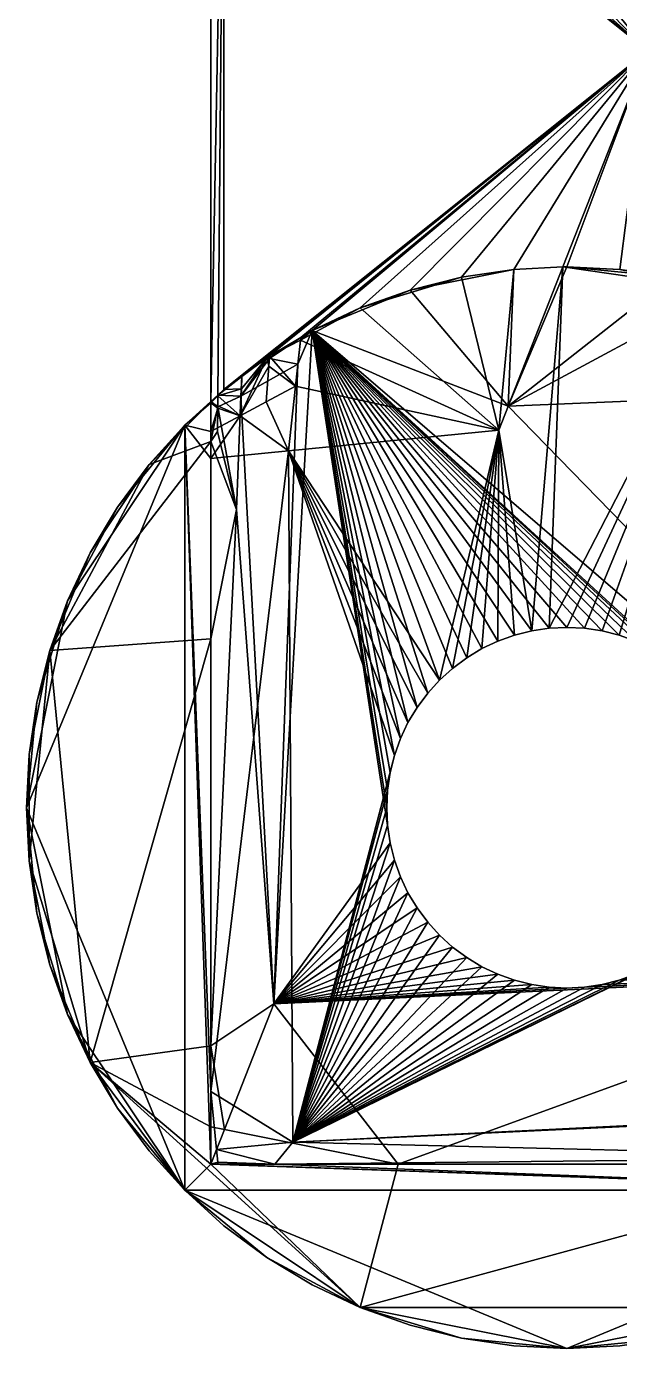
# Model space of a CAD drawing. Extents: x -12 to 12, y -68 to 54.
# Drawn here: x -11.52 to -6.25, y -67.52 to -55.79 of the extents above; entities that cross this region are included whole.
import ezdxf

# ---------------------------------------------------------------- set-up
doc = ezdxf.new("R2010")
doc.units = 0

msp = doc.modelspace()

# ---------------------------------------------------------------- linework, layer by layer
for points in [[(-9.88, -59.12, 3), (-9.88, -52.894, 3), (-9.88, -52.894, -3)], [(-9.88, -59.12, 3), (-9.88, -52.894, -3), (-9.88, -59.12, -3)], [(-9.88, -59.12, -3), (-9.88, -52.894, -3), (-9.763, -53, -3)], [(-9.763, -53, 3), (-9.88, -52.894, 3), (-9.88, -59.12, 3)], [(-9.818, -59.064, -3), (-9.88, -59.12, -3), (-9.763, -53, -3)], [(-9.763, -53, 3), (-9.88, -59.12, 3), (-9.818, -59.064, 3)], [(-9.763, -59.014, -3), (-9.818, -59.064, -3), (-9.763, -53, -3)], [(-9.763, -53, 3), (-9.818, -59.064, 3), (-9.763, -59.014, 3)], [(-9.763, -53, -3), (-9.384, -53.281, -3), (-6, -56.007, -3)], [(-9.763, -59.014, -3), (-9.763, -53, -3), (-6, -56.007, -3)], [(-6, -56.007, 3), (-9.384, -53.281, 3), (-9.763, -53, 3)], [(-6, -56.007, 3), (-9.763, -53, 3), (-9.763, -59.014, 3)], [(-9.384, -53.281, -3), (-8.98, -53.523, -3), (-6, -56.007, -3)], [(-6, -56.007, 3), (-8.98, -53.523, 3), (-9.384, -53.281, 3)], [(-8.98, -53.523, -3), (-8.554, -53.724, -3), (-6, -56.007, -3)], [(-6, -56.007, 3), (-8.554, -53.724, 3), (-8.98, -53.523, 3)], [(-8.554, -53.724, -3), (-8.111, -53.883, -3), (-6, -56.007, -3)], [(-6, -56.007, 3), (-8.111, -53.883, 3), (-8.554, -53.724, 3)], [(-8.111, -53.883, -3), (-7.654, -53.997, -3), (-6, -56.007, -3)], [(-6, -56.007, 3), (-7.654, -53.997, 3), (-8.111, -53.883, 3)], [(-7.654, -53.997, -3), (-7.188, -54.066, -3), (-6, -56.007, -3)], [(-6, -56.007, 3), (-7.188, -54.066, 3), (-7.654, -53.997, 3)], [(-7.188, -54.066, -3), (-6.754, -54.088, -3), (-6, -56.007, -3)], [(-6, -56.007, 3), (-6.754, -54.088, 3), (-7.188, -54.066, 3)], [(-6.754, -54.088, -3), (-6.718, -54.089, -3), (-6, -56.007, -3)], [(-6, -56.007, 3), (-6.718, -54.089, 3), (-6.754, -54.088, 3)], [(-6.718, -54.089, -3), (-6.247, -54.066, -3), (-6, -56.007, -3)], [(-6, -56.007, 3), (-6.247, -54.066, 3), (-6.718, -54.089, 3)], [(-9.605, -58.897, -3), (-9.763, -59.014, -3), (-6, -56.007, -3)], [(-6, -56.007, 3), (-9.763, -59.014, 3), (-9.605, -58.897, 3)], [(-9.384, -58.733, -3), (-9.605, -58.897, -3), (-6, -56.007, -3)], [(-6, -56.007, 3), (-9.605, -58.897, 3), (-9.384, -58.733, 3)], [(-9.081, -58.551, -3), (-9.384, -58.733, -3), (-6, -56.007, -3)], [(-6, -56.007, 3), (-9.384, -58.733, 3), (-9.081, -58.551, 3)], [(-8.98, -58.491, -3), (-9.081, -58.551, -3), (-6, -56.007, -3)], [(-6, -56.007, 3), (-9.081, -58.551, 3), (-8.98, -58.491, 3)], [(-8.554, -58.29, -3), (-8.98, -58.491, -3), (-6, -56.007, -3)], [(-6, -56.007, 3), (-8.98, -58.491, 3), (-8.554, -58.29, 3)], [(-8.111, -58.131, -3), (-8.554, -58.29, -3), (-6, -56.007, -3)], [(-6, -56.007, 3), (-8.554, -58.29, 3), (-8.111, -58.131, 3)], [(-7.654, -58.017, -3), (-8.111, -58.131, -3), (-6, -56.007, -3)], [(-6, -56.007, 3), (-8.111, -58.131, 3), (-7.654, -58.017, 3)], [(-7.188, -57.948, -3), (-7.654, -58.017, -3), (-6, -56.007, -3)], [(-6, -56.007, 3), (-7.654, -58.017, 3), (-7.188, -57.948, 3)], [(-6.754, -57.926, -3), (-7.188, -57.948, -3), (-6, -56.007, -3)], [(-6, -56.007, 3), (-7.188, -57.948, 3), (-6.754, -57.926, 3)], [(-6.718, -57.925, -3), (-6.754, -57.926, -3), (-6, -56.007, -3)], [(-6, -56.007, 3), (-6.754, -57.926, 3), (-6.718, -57.925, 3)], [(-6.247, -57.948, -3), (-6.718, -57.925, -3), (-6, -56.007, -3)], [(-6, -56.007, 3), (-6.718, -57.925, 3), (-6.247, -57.948, 3)], [(-7.188, -57.948, 3), (-7.654, -58.017, 3), (-8.111, -58.131, 3)], [(-7.238, -59.16, 3), (-7.188, -57.948, 3), (-8.111, -58.131, 3)], [(-7.654, -58.017, -3), (-7.188, -57.948, -3), (-7.322, -59.374, -3)], [(-7.03, -61.155, -3), (-7.322, -59.374, -3), (-6.754, -57.926, -3)], [(-7.188, -57.948, -3), (-6.754, -57.926, -3), (-7.322, -59.374, -3)], [(-6.718, -57.925, 3), (-6.754, -57.926, 3), (-7.238, -59.16, 3)], [(-6.718, -57.925, 3), (-7.238, -59.16, 3), (-5.781, -58.017, 3)], [(-7.238, -59.16, 3), (-6.754, -57.926, 3), (-7.188, -57.948, 3)], [(-6.874, -61.132, -3), (-7.03, -61.155, -3), (-6.754, -57.926, -3)], [(-6.874, -61.132, -3), (-6.754, -57.926, -3), (-5.324, -58.131, -3)], [(-6.754, -57.926, -3), (-6.718, -57.925, -3), (-6.247, -57.948, -3)], [(-6.754, -57.926, -3), (-6.247, -57.948, -3), (-5.324, -58.131, -3)], [(-5.781, -58.017, 3), (-6.247, -57.948, 3), (-6.718, -57.925, 3)], [(-8.554, -58.29, -3), (-8.111, -58.131, -3), (-7.654, -58.017, -3)], [(-8.554, -58.29, -3), (-7.654, -58.017, -3), (-7.322, -59.374, -3)], [(-5.324, -58.131, 3), (-5.781, -58.017, 3), (-7.238, -59.16, 3)], [(-8.111, -58.131, 3), (-8.554, -58.29, 3), (-8.98, -58.491, 3)], [(-7.238, -59.16, 3), (-8.111, -58.131, 3), (-8.98, -58.491, 3)], [(-3.672, -59.014, 3), (-5.324, -58.131, 3), (-7.238, -59.16, 3)], [(-6.718, -61.125, -3), (-6.874, -61.132, -3), (-5.324, -58.131, -3)], [(-6.561, -61.132, -3), (-6.718, -61.125, -3), (-5.324, -58.131, -3)], [(-6.405, -61.155, -3), (-6.561, -61.132, -3), (-5.324, -58.131, -3)], [(-6.253, -61.193, -3), (-6.405, -61.155, -3), (-5.324, -58.131, -3)], [(-6.105, -61.246, -3), (-6.253, -61.193, -3), (-5.324, -58.131, -3)], [(-9.083, -58.576, -3), (-8.98, -58.491, -3), (-8.554, -58.29, -3)], [(-9.083, -58.576, -3), (-8.554, -58.29, -3), (-7.322, -59.374, -3)], [(-8.98, -58.491, 3), (-9.106, -58.789, 3), (-9.321, -64.464, 3)], [(-8.98, -58.491, 3), (-9.321, -64.464, 3), (-8.287, -63.037, 3)], [(-8.98, -58.491, 3), (-9.081, -58.551, 3), (-9.106, -58.789, 3)], [(-9.081, -58.551, -3), (-8.98, -58.491, -3), (-9.083, -58.576, -3)], [(-2.352, -64.172, 3), (-7.238, -59.16, 3), (-8.98, -58.491, 3)], [(-8.98, -58.491, 3), (-8.287, -63.037, 3), (-8.31, -62.881, 3)], [(-8.98, -58.491, 3), (-8.31, -62.881, 3), (-8.318, -62.725, 3)], [(-8.98, -58.491, 3), (-8.318, -62.725, 3), (-8.31, -62.568, 3)], [(-8.98, -58.491, 3), (-8.31, -62.568, 3), (-8.287, -62.412, 3)], [(-8.98, -58.491, 3), (-8.287, -62.412, 3), (-8.249, -62.26, 3)], [(-8.98, -58.491, 3), (-8.249, -62.26, 3), (-8.196, -62.112, 3)], [(-8.98, -58.491, 3), (-8.196, -62.112, 3), (-8.129, -61.97, 3)], [(-8.98, -58.491, 3), (-8.129, -61.97, 3), (-8.048, -61.836, 3)], [(-8.98, -58.491, 3), (-8.048, -61.836, 3), (-7.954, -61.709, 3)], [(-5.702, -61.488, 3), (-2.352, -64.172, 3), (-8.98, -58.491, 3)], [(-5.829, -61.394, 3), (-5.702, -61.488, 3), (-8.98, -58.491, 3)], [(-8.98, -58.491, 3), (-7.954, -61.709, 3), (-7.849, -61.593, 3)], [(-8.98, -58.491, 3), (-7.849, -61.593, 3), (-7.733, -61.488, 3)], [(-5.963, -61.313, 3), (-5.829, -61.394, 3), (-8.98, -58.491, 3)], [(-6.105, -61.246, 3), (-5.963, -61.313, 3), (-8.98, -58.491, 3)], [(-8.98, -58.491, 3), (-7.733, -61.488, 3), (-7.606, -61.394, 3)], [(-8.98, -58.491, 3), (-7.606, -61.394, 3), (-7.472, -61.313, 3)], [(-6.253, -61.193, 3), (-6.105, -61.246, 3), (-8.98, -58.491, 3)], [(-6.405, -61.155, 3), (-6.253, -61.193, 3), (-8.98, -58.491, 3)], [(-8.98, -58.491, 3), (-7.472, -61.313, 3), (-7.33, -61.246, 3)], [(-8.98, -58.491, 3), (-7.33, -61.246, 3), (-7.182, -61.193, 3)], [(-6.561, -61.132, 3), (-6.405, -61.155, 3), (-8.98, -58.491, 3)], [(-6.718, -61.125, 3), (-6.561, -61.132, 3), (-8.98, -58.491, 3)], [(-8.98, -58.491, 3), (-7.182, -61.193, 3), (-7.03, -61.155, 3)], [(-6.874, -61.132, 3), (-6.718, -61.125, 3), (-8.98, -58.491, 3)], [(-7.03, -61.155, 3), (-6.874, -61.132, 3), (-8.98, -58.491, 3)], [(-9.081, -58.551, -3), (-9.358, -58.718, -3), (-9.384, -58.733, -3)], [(-9.384, -58.733, 3), (-9.358, -58.718, 3), (-9.081, -58.551, 3)], [(-9.081, -58.551, 3), (-9.358, -58.718, 3), (-9.36, -58.738, 3)], [(-9.081, -58.551, 3), (-9.36, -58.738, 3), (-9.106, -58.789, 3)], [(-9.358, -58.718, -3), (-9.081, -58.551, -3), (-9.083, -58.576, -3)], [(-9.128, -58.984, -3), (-9.358, -58.718, -3), (-9.083, -58.576, -3)], [(-9.128, -58.984, -3), (-9.083, -58.576, -3), (-7.322, -59.374, -3)], [(-9.619, -59.247, -3), (-9.609, -59.008, -3), (-9.384, -58.733, -3)], [(-9.384, -58.733, -3), (-9.365, -58.807, -3), (-9.619, -59.247, -3)], [(-9.384, -58.733, 3), (-9.605, -58.897, 3), (-9.612, -59.074, 3)], [(-9.36, -58.738, 3), (-9.384, -58.733, 3), (-9.612, -59.074, 3)], [(-9.106, -58.789, 3), (-9.36, -58.738, 3), (-9.612, -59.074, 3)], [(-9.609, -59.008, -3), (-9.605, -58.897, -3), (-9.384, -58.733, -3)], [(-9.384, -58.733, -3), (-9.358, -58.718, -3), (-9.365, -58.807, -3)], [(-9.36, -58.738, 3), (-9.358, -58.718, 3), (-9.384, -58.733, 3)], [(-9.128, -58.984, -3), (-9.365, -58.807, -3), (-9.358, -58.718, -3)], [(-9.605, -58.897, 3), (-9.763, -59.014, 3), (-9.818, -59.064, 3)], [(-9.818, -59.064, 3), (-9.612, -59.074, 3), (-9.605, -58.897, 3)], [(-9.609, -59.008, -3), (-9.763, -59.014, -3), (-9.605, -58.897, -3)], [(-9.365, -58.807, -3), (-9.388, -59.123, -3), (-9.619, -59.247, -3)], [(-9.106, -58.789, 3), (-9.612, -59.074, 3), (-9.321, -64.464, 3)], [(-9.365, -58.807, -3), (-9.128, -58.984, -3), (-9.388, -59.123, -3)], [(-9.818, -59.069, -3), (-9.763, -59.014, -3), (-9.609, -59.008, -3)], [(-9.619, -59.247, -3), (-9.818, -59.069, -3), (-9.609, -59.008, -3)], [(-9.763, -59.014, -3), (-9.818, -59.069, -3), (-9.818, -59.064, -3)], [(-9.19, -59.558, -3), (-9.388, -59.123, -3), (-9.128, -58.984, -3)], [(-9.19, -59.558, -3), (-9.128, -58.984, -3), (-7.322, -59.374, -3)], [(-2.352, -64.172, 3), (-3.672, -59.014, 3), (-7.238, -59.16, 3)], [(-9.88, -59.12, 3), (-10.112, -59.33, 3), (-10.428, -59.679, 3)], [(-9.88, -59.475, 3), (-9.88, -59.12, 3), (-10.428, -59.679, 3)], [(-10.112, -59.33, -3), (-10.112, -59.33, 3), (-9.88, -59.12, 3)], [(-10.112, -59.33, -3), (-9.88, -59.12, 3), (-9.88, -59.12, -3)], [(-10.112, -59.33, -3), (-9.88, -59.12, -3), (-9.88, -59.131, -3)], [(-10.112, -59.33, -3), (-9.88, -59.131, -3), (-9.88, -59.387, -3)], [(-9.88, -59.131, -3), (-9.88, -59.12, -3), (-9.818, -59.064, -3)], [(-9.88, -59.131, -3), (-9.818, -59.064, -3), (-9.818, -59.069, -3)], [(-9.819, -59.168, 3), (-9.818, -59.064, 3), (-9.88, -59.12, 3)], [(-9.619, -59.247, -3), (-9.88, -59.131, -3), (-9.818, -59.069, -3)], [(-9.819, -59.168, 3), (-9.88, -59.12, 3), (-9.88, -59.475, 3)], [(-9.619, -59.247, -3), (-9.819, -59.18, -3), (-9.88, -59.131, -3)], [(-9.819, -59.18, -3), (-9.88, -59.387, -3), (-9.88, -59.131, -3)], [(-9.818, -59.064, 3), (-9.819, -59.168, 3), (-9.612, -59.074, 3)], [(-9.612, -59.074, 3), (-9.819, -59.168, 3), (-9.652, -60.077, 3)], [(-9.612, -59.074, 3), (-9.652, -60.077, 3), (-9.321, -64.464, 3)], [(-9.388, -59.123, -3), (-9.19, -59.558, -3), (-9.619, -59.247, -3)], [(-9.819, -59.168, 3), (-9.88, -59.475, 3), (-9.821, -59.387, 3)], [(-9.819, -59.18, -3), (-9.619, -59.247, -3), (-9.88, -59.387, -3)], [(-9.88, -59.625, -3), (-9.88, -59.387, -3), (-9.619, -59.247, -3)], [(-9.19, -59.558, -3), (-9.88, -59.625, -3), (-9.619, -59.247, -3)], [(-9.819, -59.168, 3), (-9.821, -59.387, 3), (-9.652, -60.077, 3)], [(-11.518, -62.725, -3), (-11.152, -60.888, -3), (-10.112, -59.33, -3)], [(-10.112, -66.119, -3), (-11.518, -62.725, -3), (-10.112, -59.33, -3)], [(-11.152, -60.888, -3), (-10.709, -60.058, -3), (-10.112, -59.33, -3)], [(-10.709, -60.058, -3), (-10.428, -59.679, -3), (-10.112, -59.33, -3)], [(-10.428, -59.679, -3), (-10.428, -59.679, 3), (-10.112, -59.33, 3)], [(-10.428, -59.679, -3), (-10.112, -59.33, 3), (-10.112, -59.33, -3)], [(-10.112, -59.33, -3), (-9.88, -59.387, -3), (-9.88, -59.625, -3)], [(-10.112, -59.33, -3), (-9.88, -59.625, -3), (-9.88, -65.243, -3)], [(-10.112, -59.33, -3), (-9.88, -65.243, -3), (-9.88, -65.887, -3)], [(-10.112, -66.119, -3), (-10.112, -59.33, -3), (-9.88, -65.887, -3)], [(-9.88, -59.475, 3), (-10.428, -59.679, 3), (-11.311, -61.331, 3)], [(-9.88, -61.226, 3), (-9.88, -59.475, 3), (-11.311, -61.331, 3)], [(-9.88, -59.475, 3), (-9.652, -60.077, 3), (-9.821, -59.387, 3)], [(-9.88, -59.475, 3), (-9.88, -61.226, 3), (-9.652, -60.077, 3)], [(-9.19, -59.558, -3), (-7.322, -59.374, -3), (-7.849, -61.593, -3)], [(-7.322, -59.374, -3), (-7.733, -61.488, -3), (-7.849, -61.593, -3)], [(-7.322, -59.374, -3), (-7.606, -61.394, -3), (-7.733, -61.488, -3)], [(-7.322, -59.374, -3), (-7.472, -61.313, -3), (-7.606, -61.394, -3)], [(-7.322, -59.374, -3), (-7.33, -61.246, -3), (-7.472, -61.313, -3)], [(-7.322, -59.374, -3), (-7.182, -61.193, -3), (-7.33, -61.246, -3)], [(-7.322, -59.374, -3), (-7.03, -61.155, -3), (-7.182, -61.193, -3)], [(-9.88, -65.243, -3), (-9.88, -59.625, -3), (-9.19, -59.558, -3)], [(-9.153, -65.692, -3), (-9.88, -65.243, -3), (-9.19, -59.558, -3)], [(-9.19, -59.558, -3), (-7.849, -61.593, -3), (-7.954, -61.709, -3)], [(-9.19, -59.558, -3), (-7.954, -61.709, -3), (-8.048, -61.836, -3)], [(-9.19, -59.558, -3), (-8.048, -61.836, -3), (-8.129, -61.97, -3)], [(-9.19, -59.558, -3), (-8.129, -61.97, -3), (-8.196, -62.112, -3)], [(-9.19, -59.558, -3), (-8.196, -62.112, -3), (-8.249, -62.26, -3)], [(-9.153, -65.692, -3), (-9.19, -59.558, -3), (-8.249, -62.26, -3)], [(-10.428, -59.679, 3), (-10.951, -60.462, 3), (-11.311, -61.331, 3)], [(-10.428, -59.679, 3), (-10.709, -60.058, 3), (-10.951, -60.462, 3)], [(-10.709, -60.058, -3), (-10.709, -60.058, 3), (-10.428, -59.679, 3)], [(-10.709, -60.058, -3), (-10.428, -59.679, 3), (-10.428, -59.679, -3)], [(-11.152, -60.888, -3), (-10.951, -60.462, -3), (-10.709, -60.058, -3)], [(-10.951, -60.462, -3), (-10.951, -60.462, 3), (-10.709, -60.058, 3)], [(-10.951, -60.462, -3), (-10.709, -60.058, 3), (-10.709, -60.058, -3)], [(-9.652, -60.077, 3), (-9.88, -61.226, 3), (-9.88, -64.838, 3)], [(-9.652, -60.077, 3), (-9.88, -64.838, 3), (-9.321, -64.464, 3)], [(-10.951, -60.462, 3), (-11.152, -60.888, 3), (-11.311, -61.331, 3)], [(-11.152, -60.888, -3), (-11.152, -60.888, 3), (-10.951, -60.462, 3)], [(-11.152, -60.888, -3), (-10.951, -60.462, 3), (-10.951, -60.462, -3)], [(-11.518, -62.725, -3), (-11.425, -61.788, -3), (-11.152, -60.888, -3)], [(-11.425, -61.788, -3), (-11.311, -61.331, -3), (-11.152, -60.888, -3)], [(-11.311, -61.331, -3), (-11.311, -61.331, 3), (-11.152, -60.888, 3)], [(-11.311, -61.331, -3), (-11.152, -60.888, 3), (-11.152, -60.888, -3)], [(-6.718, -61.125, -3), (-6.718, -61.125, 3), (-6.874, -61.132, 3)], [(-6.718, -61.125, -3), (-6.874, -61.132, 3), (-6.874, -61.132, -3)], [(-6.561, -61.132, -3), (-6.561, -61.132, 3), (-6.718, -61.125, 3)], [(-6.561, -61.132, -3), (-6.718, -61.125, 3), (-6.718, -61.125, -3)], [(-9.88, -61.226, 3), (-11.311, -61.331, 3), (-10.951, -64.987, 3)], [(-9.88, -64.838, 3), (-9.88, -61.226, 3), (-10.951, -64.987, 3)], [(-7.182, -61.193, -3), (-7.182, -61.193, 3), (-7.33, -61.246, 3)], [(-7.182, -61.193, -3), (-7.33, -61.246, 3), (-7.33, -61.246, -3)], [(-7.03, -61.155, -3), (-7.03, -61.155, 3), (-7.182, -61.193, 3)], [(-7.03, -61.155, -3), (-7.182, -61.193, 3), (-7.182, -61.193, -3)], [(-6.874, -61.132, -3), (-6.874, -61.132, 3), (-7.03, -61.155, 3)], [(-6.874, -61.132, -3), (-7.03, -61.155, 3), (-7.03, -61.155, -3)], [(-6.405, -61.155, -3), (-6.405, -61.155, 3), (-6.561, -61.132, 3)], [(-6.405, -61.155, -3), (-6.561, -61.132, 3), (-6.561, -61.132, -3)], [(-6.253, -61.193, -3), (-6.253, -61.193, 3), (-6.405, -61.155, 3)], [(-6.253, -61.193, -3), (-6.405, -61.155, 3), (-6.405, -61.155, -3)], [(-6.105, -61.246, -3), (-6.105, -61.246, 3), (-6.253, -61.193, 3)], [(-6.105, -61.246, -3), (-6.253, -61.193, 3), (-6.253, -61.193, -3)], [(-11.311, -61.331, 3), (-11.425, -61.788, 3), (-11.494, -62.254, 3)], [(-11.311, -61.331, 3), (-11.494, -62.254, 3), (-11.494, -63.195, 3)], [(-11.311, -61.331, 3), (-11.494, -63.195, 3), (-10.951, -64.987, 3)], [(-11.425, -61.788, -3), (-11.425, -61.788, 3), (-11.311, -61.331, 3)], [(-11.425, -61.788, -3), (-11.311, -61.331, 3), (-11.311, -61.331, -3)], [(-7.472, -61.313, -3), (-7.472, -61.313, 3), (-7.606, -61.394, 3)], [(-7.472, -61.313, -3), (-7.606, -61.394, 3), (-7.606, -61.394, -3)], [(-7.33, -61.246, -3), (-7.33, -61.246, 3), (-7.472, -61.313, 3)], [(-7.33, -61.246, -3), (-7.472, -61.313, 3), (-7.472, -61.313, -3)], [(-7.606, -61.394, -3), (-7.606, -61.394, 3), (-7.733, -61.488, 3)], [(-7.606, -61.394, -3), (-7.733, -61.488, 3), (-7.733, -61.488, -3)], [(-7.849, -61.593, -3), (-7.849, -61.593, 3), (-7.954, -61.709, 3)], [(-7.849, -61.593, -3), (-7.954, -61.709, 3), (-7.954, -61.709, -3)], [(-7.733, -61.488, -3), (-7.733, -61.488, 3), (-7.849, -61.593, 3)], [(-7.733, -61.488, -3), (-7.849, -61.593, 3), (-7.849, -61.593, -3)], [(-7.954, -61.709, -3), (-7.954, -61.709, 3), (-8.048, -61.836, 3)], [(-7.954, -61.709, -3), (-8.048, -61.836, 3), (-8.048, -61.836, -3)], [(-11.518, -62.725, -3), (-11.494, -62.254, -3), (-11.425, -61.788, -3)], [(-11.494, -62.254, -3), (-11.494, -62.254, 3), (-11.425, -61.788, 3)], [(-11.494, -62.254, -3), (-11.425, -61.788, 3), (-11.425, -61.788, -3)], [(-8.048, -61.836, -3), (-8.048, -61.836, 3), (-8.129, -61.97, 3)], [(-8.048, -61.836, -3), (-8.129, -61.97, 3), (-8.129, -61.97, -3)], [(-8.129, -61.97, -3), (-8.129, -61.97, 3), (-8.196, -62.112, 3)], [(-8.129, -61.97, -3), (-8.196, -62.112, 3), (-8.196, -62.112, -3)], [(-8.196, -62.112, -3), (-8.196, -62.112, 3), (-8.249, -62.26, 3)], [(-8.196, -62.112, -3), (-8.249, -62.26, 3), (-8.249, -62.26, -3)], [(-11.518, -62.725, -3), (-11.518, -62.725, 3), (-11.494, -62.254, 3)], [(-11.518, -62.725, -3), (-11.494, -62.254, 3), (-11.494, -62.254, -3)], [(-11.494, -62.254, 3), (-11.518, -62.725, 3), (-11.494, -63.195, 3)], [(-9.153, -65.692, -3), (-8.249, -62.26, -3), (-8.287, -62.412, -3)], [(-8.249, -62.26, -3), (-8.249, -62.26, 3), (-8.287, -62.412, 3)], [(-8.249, -62.26, -3), (-8.287, -62.412, 3), (-8.287, -62.412, -3)], [(-9.153, -65.692, -3), (-8.287, -62.412, -3), (-8.31, -62.568, -3)], [(-8.287, -62.412, -3), (-8.287, -62.412, 3), (-8.31, -62.568, 3)], [(-8.287, -62.412, -3), (-8.31, -62.568, 3), (-8.31, -62.568, -3)], [(-9.153, -65.692, -3), (-8.31, -62.568, -3), (-8.318, -62.725, -3)], [(-8.31, -62.568, -3), (-8.31, -62.568, 3), (-8.318, -62.725, 3)], [(-8.31, -62.568, -3), (-8.318, -62.725, 3), (-8.318, -62.725, -3)], [(-11.494, -63.195, -3), (-11.494, -63.195, 3), (-11.518, -62.725, 3)], [(-11.494, -63.195, -3), (-11.518, -62.725, 3), (-11.518, -62.725, -3)], [(-11.425, -63.661, -3), (-11.494, -63.195, -3), (-11.518, -62.725, -3)], [(-11.152, -64.561, -3), (-11.425, -63.661, -3), (-11.518, -62.725, -3)], [(-10.112, -66.119, -3), (-11.152, -64.561, -3), (-11.518, -62.725, -3)], [(-9.153, -65.692, -3), (-8.318, -62.725, -3), (-8.31, -62.881, -3)], [(-8.318, -62.725, -3), (-8.318, -62.725, 3), (-8.31, -62.881, 3)], [(-8.318, -62.725, -3), (-8.31, -62.881, 3), (-8.31, -62.881, -3)], [(-9.153, -65.692, -3), (-8.31, -62.881, -3), (-8.287, -63.037, -3)], [(-8.31, -62.881, -3), (-8.31, -62.881, 3), (-8.287, -63.037, 3)], [(-8.31, -62.881, -3), (-8.287, -63.037, 3), (-8.287, -63.037, -3)], [(-9.321, -64.464, 3), (-8.249, -63.189, 3), (-8.287, -63.037, 3)], [(-9.153, -65.692, -3), (-8.287, -63.037, -3), (-8.249, -63.189, -3)], [(-8.287, -63.037, -3), (-8.287, -63.037, 3), (-8.249, -63.189, 3)], [(-8.287, -63.037, -3), (-8.249, -63.189, 3), (-8.249, -63.189, -3)], [(-11.425, -63.661, -3), (-11.425, -63.661, 3), (-11.494, -63.195, 3)], [(-11.425, -63.661, -3), (-11.494, -63.195, 3), (-11.494, -63.195, -3)], [(-11.494, -63.195, 3), (-11.425, -63.661, 3), (-11.311, -64.118, 3)], [(-11.494, -63.195, 3), (-11.311, -64.118, 3), (-10.951, -64.987, 3)], [(-9.321, -64.464, 3), (-8.196, -63.337, 3), (-8.249, -63.189, 3)], [(-9.153, -65.692, -3), (-8.249, -63.189, -3), (-8.196, -63.337, -3)], [(-8.249, -63.189, -3), (-8.249, -63.189, 3), (-8.196, -63.337, 3)], [(-8.249, -63.189, -3), (-8.196, -63.337, 3), (-8.196, -63.337, -3)], [(-9.321, -64.464, 3), (-8.129, -63.479, 3), (-8.196, -63.337, 3)], [(-9.153, -65.692, -3), (-8.196, -63.337, -3), (-8.129, -63.479, -3)], [(-8.196, -63.337, -3), (-8.196, -63.337, 3), (-8.129, -63.479, 3)], [(-8.196, -63.337, -3), (-8.129, -63.479, 3), (-8.129, -63.479, -3)], [(-9.321, -64.464, 3), (-8.048, -63.613, 3), (-8.129, -63.479, 3)], [(-9.153, -65.692, -3), (-8.129, -63.479, -3), (-8.048, -63.613, -3)], [(-8.129, -63.479, -3), (-8.129, -63.479, 3), (-8.048, -63.613, 3)], [(-8.129, -63.479, -3), (-8.048, -63.613, 3), (-8.048, -63.613, -3)], [(-11.311, -64.118, -3), (-11.311, -64.118, 3), (-11.425, -63.661, 3)], [(-11.311, -64.118, -3), (-11.425, -63.661, 3), (-11.425, -63.661, -3)], [(-11.152, -64.561, -3), (-11.311, -64.118, -3), (-11.425, -63.661, -3)], [(-7.954, -63.74, 3), (-8.048, -63.613, 3), (-9.321, -64.464, 3)], [(-9.153, -65.692, -3), (-8.048, -63.613, -3), (-7.954, -63.74, -3)], [(-8.048, -63.613, -3), (-8.048, -63.613, 3), (-7.954, -63.74, 3)], [(-8.048, -63.613, -3), (-7.954, -63.74, 3), (-7.954, -63.74, -3)], [(-7.849, -63.856, 3), (-7.954, -63.74, 3), (-9.321, -64.464, 3)], [(-9.153, -65.692, -3), (-7.954, -63.74, -3), (-7.849, -63.856, -3)], [(-7.954, -63.74, -3), (-7.954, -63.74, 3), (-7.849, -63.856, 3)], [(-7.954, -63.74, -3), (-7.849, -63.856, 3), (-7.849, -63.856, -3)], [(-7.733, -63.961, 3), (-7.849, -63.856, 3), (-9.321, -64.464, 3)], [(-9.153, -65.692, -3), (-7.849, -63.856, -3), (-7.733, -63.961, -3)], [(-7.849, -63.856, 3), (-7.733, -63.961, 3), (-7.733, -63.961, -3)], [(-7.849, -63.856, 3), (-7.733, -63.961, -3), (-7.849, -63.856, -3)], [(-7.606, -64.055, 3), (-7.733, -63.961, 3), (-9.321, -64.464, 3)], [(-7.472, -64.136, 3), (-7.606, -64.055, 3), (-9.321, -64.464, 3)], [(-9.153, -65.692, -3), (-7.733, -63.961, -3), (-7.606, -64.055, -3)], [(-7.606, -64.055, -3), (-7.472, -64.136, -3), (-9.153, -65.692, -3)], [(-7.733, -63.961, 3), (-7.606, -64.055, 3), (-7.606, -64.055, -3)], [(-7.733, -63.961, 3), (-7.606, -64.055, -3), (-7.733, -63.961, -3)], [(-7.606, -64.055, 3), (-7.472, -64.136, 3), (-7.472, -64.136, -3)], [(-7.606, -64.055, 3), (-7.472, -64.136, -3), (-7.606, -64.055, -3)], [(-11.152, -64.561, -3), (-11.152, -64.561, 3), (-11.311, -64.118, 3)], [(-11.152, -64.561, -3), (-11.311, -64.118, 3), (-11.311, -64.118, -3)], [(-11.311, -64.118, 3), (-11.152, -64.561, 3), (-10.951, -64.987, 3)], [(-7.33, -64.203, 3), (-7.472, -64.136, 3), (-9.321, -64.464, 3)], [(-5.963, -64.136, -3), (-3.044, -65.39, -3), (-9.153, -65.692, -3)], [(-6.105, -64.203, -3), (-5.963, -64.136, -3), (-9.153, -65.692, -3)], [(-7.472, -64.136, -3), (-7.33, -64.203, -3), (-9.153, -65.692, -3)], [(-7.472, -64.136, 3), (-7.33, -64.203, 3), (-7.33, -64.203, -3)], [(-7.472, -64.136, 3), (-7.33, -64.203, -3), (-7.472, -64.136, -3)], [(-9.321, -64.464, 3), (-8.216, -65.887, 3), (-3.548, -64.19, 3)], [(-9.321, -64.464, 3), (-3.548, -64.19, 3), (-6.561, -64.317, 3)], [(-7.182, -64.256, 3), (-7.33, -64.203, 3), (-9.321, -64.464, 3)], [(-7.03, -64.294, 3), (-7.182, -64.256, 3), (-9.321, -64.464, 3)], [(-6.874, -64.317, 3), (-7.03, -64.294, 3), (-9.321, -64.464, 3)], [(-6.253, -64.256, -3), (-6.105, -64.203, -3), (-9.153, -65.692, -3)], [(-7.33, -64.203, -3), (-7.182, -64.256, -3), (-9.153, -65.692, -3)], [(-6.405, -64.294, -3), (-6.253, -64.256, -3), (-9.153, -65.692, -3)], [(-7.182, -64.256, -3), (-7.03, -64.294, -3), (-9.153, -65.692, -3)], [(-6.561, -64.317, -3), (-6.405, -64.294, -3), (-9.153, -65.692, -3)], [(-7.03, -64.294, -3), (-6.874, -64.317, -3), (-9.153, -65.692, -3)], [(-8.216, -65.887, 3), (-3.886, -65.887, 3), (-3.548, -64.19, 3)], [(-7.33, -64.203, 3), (-7.182, -64.256, 3), (-7.182, -64.256, -3)], [(-7.33, -64.203, 3), (-7.182, -64.256, -3), (-7.33, -64.203, -3)], [(-7.182, -64.256, 3), (-7.03, -64.294, 3), (-7.03, -64.294, -3)], [(-7.182, -64.256, 3), (-7.03, -64.294, -3), (-7.182, -64.256, -3)], [(-7.03, -64.294, 3), (-6.874, -64.317, 3), (-6.874, -64.317, -3)], [(-7.03, -64.294, 3), (-6.874, -64.317, -3), (-7.03, -64.294, -3)], [(-3.548, -64.19, 3), (-6.405, -64.294, 3), (-6.561, -64.317, 3)], [(-6.561, -64.317, 3), (-6.405, -64.294, 3), (-6.405, -64.294, -3)], [(-6.561, -64.317, 3), (-6.405, -64.294, -3), (-6.561, -64.317, -3)], [(-3.548, -64.19, 3), (-6.253, -64.256, 3), (-6.405, -64.294, 3)], [(-6.405, -64.294, 3), (-6.253, -64.256, 3), (-6.253, -64.256, -3)], [(-6.405, -64.294, 3), (-6.253, -64.256, -3), (-6.405, -64.294, -3)], [(-3.548, -64.19, 3), (-6.105, -64.203, 3), (-6.253, -64.256, 3)], [(-6.253, -64.256, 3), (-6.105, -64.203, 3), (-6.105, -64.203, -3)], [(-6.253, -64.256, 3), (-6.105, -64.203, -3), (-6.253, -64.256, -3)], [(-6.718, -64.325, 3), (-6.874, -64.317, 3), (-9.321, -64.464, 3)], [(-6.561, -64.317, 3), (-6.718, -64.325, 3), (-9.321, -64.464, 3)], [(-6.718, -64.325, -3), (-6.561, -64.317, -3), (-9.153, -65.692, -3)], [(-6.874, -64.317, -3), (-6.718, -64.325, -3), (-9.153, -65.692, -3)], [(-6.874, -64.317, 3), (-6.718, -64.325, 3), (-6.718, -64.325, -3)], [(-6.874, -64.317, 3), (-6.718, -64.325, -3), (-6.874, -64.317, -3)], [(-6.718, -64.325, 3), (-6.561, -64.317, 3), (-6.561, -64.317, -3)], [(-6.718, -64.325, 3), (-6.561, -64.317, -3), (-6.718, -64.325, -3)], [(-9.759, -65.58, 3), (-9.321, -64.464, 3), (-9.88, -64.838, 3)], [(-9.321, -64.464, 3), (-9.759, -65.58, 3), (-8.216, -65.887, 3)], [(-10.951, -64.987, -3), (-10.951, -64.987, 3), (-11.152, -64.561, 3)], [(-10.951, -64.987, -3), (-11.152, -64.561, 3), (-11.152, -64.561, -3)], [(-10.709, -65.391, -3), (-10.951, -64.987, -3), (-11.152, -64.561, -3)], [(-10.112, -66.119, -3), (-10.709, -65.391, -3), (-11.152, -64.561, -3)], [(-9.88, -65.556, 3), (-9.88, -64.838, 3), (-10.951, -64.987, 3)], [(-9.759, -65.58, 3), (-9.88, -64.838, 3), (-9.88, -65.556, 3)], [(-10.709, -65.391, -3), (-10.709, -65.391, 3), (-10.951, -64.987, 3)], [(-10.709, -65.391, -3), (-10.951, -64.987, 3), (-10.951, -64.987, -3)], [(-10.951, -64.987, 3), (-10.709, -65.391, 3), (-10.112, -66.119, 3)], [(-10.951, -64.987, 3), (-10.112, -66.119, 3), (-8.554, -67.159, 3)], [(-10.951, -64.987, 3), (-8.554, -67.159, 3), (-9.88, -65.887, 3)], [(-9.88, -65.887, 3), (-9.88, -65.556, 3), (-10.951, -64.987, 3)], [(-9.153, -65.692, -3), (-9.829, -65.758, -3), (-9.88, -65.243, -3)], [(-9.88, -65.887, -3), (-9.88, -65.243, -3), (-9.829, -65.758, -3)], [(-10.428, -65.77, -3), (-10.428, -65.77, 3), (-10.709, -65.391, 3)], [(-10.428, -65.77, -3), (-10.709, -65.391, 3), (-10.709, -65.391, -3)], [(-10.709, -65.391, 3), (-10.428, -65.77, 3), (-10.112, -66.119, 3)], [(-10.112, -66.119, -3), (-10.428, -65.77, -3), (-10.709, -65.391, -3)], [(-3.044, -65.39, -3), (-2.726, -65.391, -3), (-9.153, -65.692, -3)], [(-2.726, -65.391, -3), (-3.62, -65.83, -3), (-9.153, -65.692, -3)], [(-9.88, -65.556, 3), (-9.88, -65.887, 3), (-9.759, -65.58, 3)], [(-9.88, -65.887, 3), (-8.216, -65.887, 3), (-9.759, -65.58, 3)], [(-9.829, -65.758, -3), (-9.153, -65.692, -3), (-9.313, -65.887, -3)], [(-3.62, -65.83, -3), (-9.313, -65.887, -3), (-9.153, -65.692, -3)], [(-10.112, -66.119, -3), (-10.112, -66.119, 3), (-10.428, -65.77, 3)], [(-10.112, -66.119, -3), (-10.428, -65.77, 3), (-10.428, -65.77, -3)], [(-9.818, -65.87, -3), (-9.88, -65.887, -3), (-9.829, -65.758, -3)], [(-9.818, -65.87, -3), (-9.829, -65.758, -3), (-9.313, -65.887, -3)], [(-9.88, -65.887, -3), (-3.323, -66.119, -3), (-10.112, -66.119, -3)], [(-9.817, -65.887, -3), (-9.88, -65.887, -3), (-9.818, -65.87, -3)], [(-8.554, -67.159, 3), (-8.216, -65.887, 3), (-9.88, -65.887, 3)], [(-9.88, -65.887, -3), (-9.817, -65.887, -3), (-3.323, -66.119, -3)], [(-9.313, -65.887, -3), (-9.817, -65.887, -3), (-9.818, -65.87, -3)], [(-9.817, -65.887, -3), (-9.313, -65.887, -3), (-3.323, -66.119, -3)], [(-3.62, -65.83, -3), (-3.227, -65.887, -3), (-9.313, -65.887, -3)], [(-9.313, -65.887, -3), (-3.227, -65.887, -3), (-3.323, -66.119, -3)], [(-8.554, -67.159, 3), (-4.881, -67.159, 3), (-3.886, -65.887, 3)], [(-8.554, -67.159, 3), (-3.886, -65.887, 3), (-8.216, -65.887, 3)], [(-9.763, -66.435, -3), (-9.763, -66.435, 3), (-10.112, -66.119, 3)], [(-9.763, -66.435, -3), (-10.112, -66.119, 3), (-10.112, -66.119, -3)], [(-10.112, -66.119, 3), (-9.763, -66.435, 3), (-9.384, -66.716, 3)], [(-10.112, -66.119, 3), (-9.384, -66.716, 3), (-8.554, -67.159, 3)], [(-9.384, -66.716, -3), (-9.763, -66.435, -3), (-10.112, -66.119, -3)], [(-8.554, -67.159, -3), (-9.384, -66.716, -3), (-10.112, -66.119, -3)], [(-6.718, -67.525, -3), (-8.554, -67.159, -3), (-10.112, -66.119, -3)], [(-3.323, -66.119, -3), (-6.718, -67.525, -3), (-10.112, -66.119, -3)], [(-3.323, -66.119, -3), (-4.881, -67.159, -3), (-6.718, -67.525, -3)], [(-9.384, -66.716, -3), (-9.384, -66.716, 3), (-9.763, -66.435, 3)], [(-9.384, -66.716, -3), (-9.763, -66.435, 3), (-9.763, -66.435, -3)], [(-8.98, -66.958, -3), (-8.98, -66.958, 3), (-9.384, -66.716, 3)], [(-8.98, -66.958, -3), (-9.384, -66.716, 3), (-9.384, -66.716, -3)], [(-9.384, -66.716, 3), (-8.98, -66.958, 3), (-8.554, -67.159, 3)], [(-8.554, -67.159, -3), (-8.98, -66.958, -3), (-9.384, -66.716, -3)], [(-8.554, -67.159, -3), (-8.554, -67.159, 3), (-8.98, -66.958, 3)], [(-8.554, -67.159, -3), (-8.98, -66.958, 3), (-8.98, -66.958, -3)], [(-8.111, -67.318, -3), (-8.111, -67.318, 3), (-8.554, -67.159, 3)], [(-8.111, -67.318, -3), (-8.554, -67.159, 3), (-8.554, -67.159, -3)], [(-8.554, -67.159, 3), (-8.111, -67.318, 3), (-7.654, -67.432, 3)], [(-8.554, -67.159, 3), (-7.654, -67.432, 3), (-6.718, -67.525, 3)], [(-8.554, -67.159, 3), (-6.718, -67.525, 3), (-4.881, -67.159, 3)], [(-7.654, -67.432, -3), (-8.111, -67.318, -3), (-8.554, -67.159, -3)], [(-6.718, -67.525, -3), (-7.654, -67.432, -3), (-8.554, -67.159, -3)], [(-6.718, -67.525, 3), (-5.781, -67.432, 3), (-4.881, -67.159, 3)], [(-4.881, -67.159, -3), (-5.781, -67.432, -3), (-6.718, -67.525, -3)], [(-7.654, -67.432, -3), (-7.654, -67.432, 3), (-8.111, -67.318, 3)], [(-7.654, -67.432, -3), (-8.111, -67.318, 3), (-8.111, -67.318, -3)], [(-7.188, -67.501, -3), (-7.188, -67.501, 3), (-7.654, -67.432, 3)], [(-7.188, -67.501, -3), (-7.654, -67.432, 3), (-7.654, -67.432, -3)], [(-7.654, -67.432, 3), (-7.188, -67.501, 3), (-6.718, -67.525, 3)], [(-6.718, -67.525, -3), (-7.188, -67.501, -3), (-7.654, -67.432, -3)], [(-6.718, -67.525, 3), (-6.247, -67.501, 3), (-5.781, -67.432, 3)], [(-5.781, -67.432, -3), (-6.247, -67.501, -3), (-6.718, -67.525, -3)], [(-6.718, -67.525, -3), (-6.718, -67.525, 3), (-7.188, -67.501, 3)], [(-6.718, -67.525, -3), (-7.188, -67.501, 3), (-7.188, -67.501, -3)], [(-6.247, -67.501, -3), (-6.247, -67.501, 3), (-6.718, -67.525, 3)], [(-6.247, -67.501, -3), (-6.718, -67.525, 3), (-6.718, -67.525, -3)]]:
    msp.add_3dface(points)

doc.saveas('drawing.dxf')
